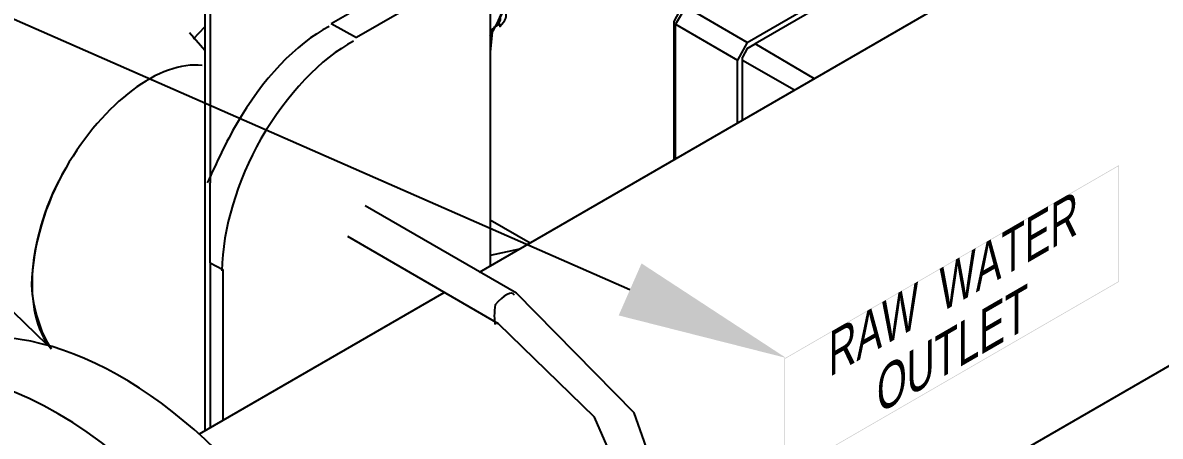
# Model space of a CAD drawing. Header units: inches. Extents: x 0.3 to 33.8, y 15.5 to 37.1.
# Drawn here: x 19.965 to 21.169, y 26.947 to 27.384 of the extents above; entities that cross this region are included whole.
import ezdxf

# ---------------------------------------------------------------- set-up
doc = ezdxf.new("R2010")
doc.units = ezdxf.units.IN
doc.header["$MEASUREMENT"] = 0
doc.styles.add('PDF Arial', font='arial.ttf')

# ---------------------------------------------------------------- blocks, each defined once
blk = doc.blocks.new('60298_1')
at = {"transparency": 33554687}
for color, points in [(256, [(20.7717, 27.0282), (20.771, 27.0286), (21.1257, 27.2334), (21.125, 27.2322)]), (256, [(21.125, 27.2322), (21.1257, 27.2334), (21.1257, 27.11), (21.125, 27.1104)]), (21, [(20.6203, 27.1294), (20.7732, 27.0295), (20.5961, 27.0744)]), (256, [(21.125, 27.1104), (21.1257, 27.11), (20.771, 26.9052), (20.7717, 26.9064)]), (256, [(20.7717, 26.9064), (20.771, 26.9052), (20.771, 27.0286), (20.7717, 27.0282)])]:
    blk.add_hatch(color=color, dxfattribs=at).paths.add_polyline_path(points)
for points in [[(20.4487, 27.1202), (22.2277, 28.1473)], [(21.3746, 27.8055), (21.3633, 27.805), (20.663, 27.4011), (20.6543, 27.3851), (20.6543, 27.239)], [(20.7322, 27.3629), (21.4325, 27.7673)], [(20.6692, 26.7272), (22.4529, 27.7569)], [(21.4273, 27.758), (20.7405, 27.3614)], [(19.9912, 27.0433), (19.8492, 27.1806), (19.8058, 27.2746), (19.7929, 27.38), (19.8141, 27.4838), (19.8631, 27.5741), (20.0118, 27.7032)], [(20.1637, 27.4956), (20.1637, 27.2147)], [(20.158, 27.4724), (20.158, 26.9524)], [(20.4601, 27.4497), (20.3186, 27.3681)], [(20.4601, 27.4497), (20.4601, 27.1269)], [(20.2917, 27.3831), (20.3806, 27.4342)], [(20.4668, 27.3805), (20.473, 27.3944)], [(20.6672, 27.4006), (20.6563, 27.3825)], [(20.7322, 27.3629), (20.6672, 27.4006)], [(20.1461, 27.367), (20.158, 27.3794)], [(20.2917, 27.3831), (20.3186, 27.3681)], [(20.4658, 27.38), (20.4658, 27.38)], [(20.4725, 27.3836), (20.4725, 27.3836)], [(20.6563, 27.24), (20.6563, 27.3825)], [(20.6563, 27.3825), (20.7219, 27.3443)], [(20.158, 27.3546), (20.142, 27.3732)], [(20.4627, 27.3774), (20.4601, 27.3531)], [(20.7322, 27.3629), (20.7219, 27.3443)], [(20.7322, 27.3567), (20.7271, 27.3474)], [(20.7322, 27.3567), (20.7405, 27.3614)], [(20.8035, 27.3247), (20.7405, 27.3614)], [(20.7219, 27.2777), (20.7219, 27.3443)], [(20.7271, 27.2808), (20.7271, 27.3474)], [(20.7271, 27.3443), (20.7823, 27.3128)], [(20.1637, 27.13), (20.1637, 27.2147)], [(20.488, 27.098), (20.3279, 27.1904)], [(20.4601, 27.1755), (20.5024, 27.1512)], [(20.4689, 27.0655), (20.3093, 27.1579)], [(20.4911, 27.1445), (20.4601, 27.1378)], [(20.4911, 27.1445), (20.4601, 27.1378)], [(20.1637, 27.13), (20.1771, 27.1228)], [(20.1637, 27.13), (20.1637, 26.9555)], [(20.1771, 27.1228), (20.1771, 26.9632)], [(20.1523, 26.9493), (20.4115, 27.0985)], [(20.5133, 26.6368), (20.5809, 26.6322), (20.6367, 26.6632), (20.6682, 26.7231), (20.6728, 26.8005), (20.6124, 26.9715), (20.488, 27.098)], [(20.5665, 26.6678), (20.6253, 26.7133), (20.631, 26.8289), (20.5706, 26.9668), (20.4689, 27.0655)]]:
    blk.add_lwpolyline(points, dxfattribs=at)
at = {"color": 21, "transparency": 33554687}
blk.add_lwpolyline([(20.6078, 27.1016), (18.7281, 27.9263), (18.5478, 27.9263)], dxfattribs=at)
at = {"transparency": 33554687}
for points, knots in [([(20.4601, 27.3696), (20.5114, 27.4544), (20.4938, 27.6012), (20.4136, 27.7311), (20.3199, 27.9023), (20.163, 27.9929), (20.0625, 27.9325)], [0, 0, 0, 0, 1, 1, 1, 2, 2, 2, 2]), ([(20.4601, 27.3748), (20.4648, 27.3795), (20.4655, 27.3798), (20.4652, 27.38), (20.4702, 27.3826), (20.4725, 27.3877), (20.4704, 27.3903)], [0, 0, 0, 0, 1, 1, 1, 2, 2, 2, 2]), ([(20.4652, 27.38), (20.4705, 27.383), (20.4716, 27.3833), (20.4704, 27.38), (20.4766, 27.3863), (20.479, 27.3914), (20.4756, 27.3954)], [0, 0, 0, 0, 1, 1, 1, 2, 2, 2, 2]), ([(20.2897, 27.38), (20.2546, 27.3618), (20.2186, 27.3237), (20.1916, 27.2767), (20.1804, 27.2575), (20.1708, 27.2363), (20.1606, 27.2147)], [0, 0, 0, 0, 1, 1, 1, 2, 2, 2, 2]), ([(20.3155, 27.3645), (20.2812, 27.3464), (20.2451, 27.3084), (20.2174, 27.2612), (20.192, 27.2164), (20.1771, 27.1662), (20.1761, 27.1217)], [0, 0, 0, 0, 1, 1, 1, 2, 2, 2, 2]), ([(20.1554, 27.3386), (20.1104, 27.344), (20.0513, 27.2998), (20.0108, 27.2302), (19.9893, 27.193), (19.9761, 27.1491), (19.9747, 27.1063)], [0, 0, 0, 0, 1, 1, 1, 2, 2, 2, 2]), ([(20.1554, 27.3386), (20.1104, 27.344), (20.0513, 27.2998), (20.0108, 27.2302), (19.9696, 27.1591), (19.9637, 27.0779), (19.9953, 27.0391)], [0, 0, 0, 0, 1, 1, 1, 2, 2, 2, 2]), ([(20.4859, 27.0959), (20.4829, 27.1011), (20.4745, 27.0962), (20.4652, 27.0856), (20.4642, 27.0783), (20.4642, 27.0686), (20.4652, 27.0649)], [0, 0, 0, 0, 1, 1, 1, 2, 2, 2, 2]), ([(20.2277, 26.2129), (20.1046, 26.1411), (19.9028, 26.2576), (19.7733, 26.4711), (19.654, 26.6886), (19.654, 26.9215), (19.7733, 26.9926), (19.9028, 27.0652), (20.1046, 26.9487), (20.2277, 26.7293), (20.3534, 26.5177), (20.3534, 26.2848), (20.2277, 26.2129)], [0, 0, 0, 0, 1, 1, 1, 2, 2, 2, 3, 3, 3, 4, 4, 4, 4])]:
    blk.add_open_spline(points, degree=3, knots=knots, dxfattribs=at)
for points in [[(19.9747, 27.1063), (19.9759, 27.0813), (19.9839, 27.0569), (19.9953, 27.0391)], [(20.1916, 26.91), (20.0738, 27.0365), (19.9363, 27.0846), (19.8404, 27.0288)]]:
    blk.add_open_spline(points, degree=3, dxfattribs=at)
at = {"char_height": 0.040896, "attachment_point": 7, "rotation": 30, "style": 'PDF Arial'}
for s, insert in [('\\W0.820798;\\Q30.00000;RAW  WATER', (20.8184, 27.0086)), ('\\W0.820423;\\Q30.00000;OUTLET', (20.8698, 26.9687))]:
    blk.add_mtext(s, dxfattribs=dict(at, insert=insert))

msp = doc.modelspace()

# ---------------------------------------------------------------- block references
msp.add_blockref('60298_1', (0, 0))

doc.saveas('drawing.dxf')
